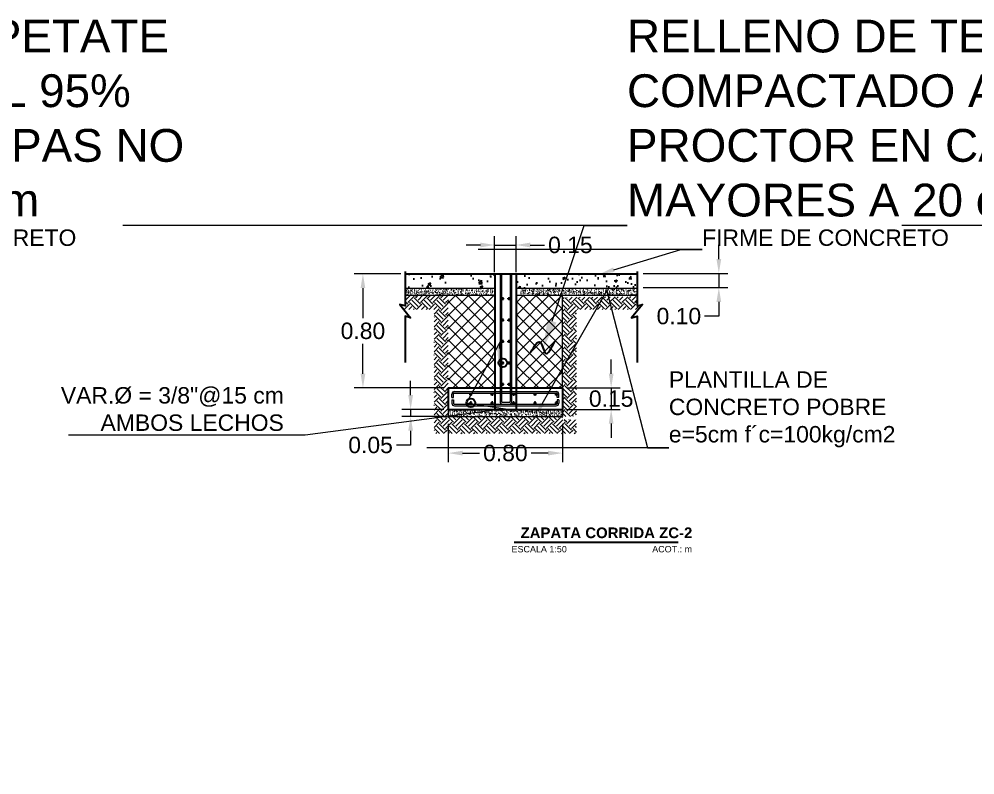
# Model space of a CAD drawing. Header units: metres. Extents: x 14 to 161, y 5 to 309.
# Drawn here: x 98.34 to 105.04, y 255.41 to 260.71 of the extents above; entities that cross this region are included whole.
import ezdxf
from ezdxf import colors
from ezdxf.entities.mleader import LeaderData, LeaderLine
from ezdxf.enums import TextEntityAlignment as Align
from ezdxf.math import Vec2, Vec3

# ---------------------------------------------------------------- set-up
doc = ezdxf.new("R2010")
doc.units = ezdxf.units.M
doc.header["$PDMODE"] = 35
doc.linetypes.add('CENTRO2', pattern=[0.9, 0.6, -0.1, 0.1, -0.1])
for name, color, linetype, lineweight in [('E-Armado', 2, 'Continuous', 18), ('E-Hatch', 1, 'Continuous', 5), ('E-LCent', 8, 'CENTRO2', 5), ('E-Plantilla', 2, 'Continuous', 20), ('E-Varilla', 3, 'Continuous', 18)]:
    doc.layers.add(name, color=color, linetype=linetype, lineweight=lineweight)
for name, color, linetype in [('E-Cotas', 2, 'Continuous'), ('E-Firme', 5, 'Continuous'), ('E-Titulo', 2, 'Continuous'), ('E-Zapata', 4, 'Continuous')]:
    doc.layers.add(name, color=color, linetype=linetype)
doc.styles.add('General', font='arial.ttf', dxfattribs={"height": 2.3})
doc.styles.add('Texto_Minimo', font='arial.ttf', dxfattribs={"height": 1.8})
doc.styles.add('Titulos', font='', dxfattribs={"height": 6})
doc.styles.get('Titulos').set_extended_font_data('Arial', bold=True)
doc.dimstyles.new('Generales', dxfattribs={"dimscale": 0, "dimtxt": 2.3, "dimasz": 2, "dimexe": 1.25, "dimexo": 0.625, "dimtad": 0, "dimtih": 1, "dimtoh": 1, "dimzin": 1, "dimdsep": 46, "dimtxsty": 'General', "dimcen": 2, "dimclrd": 2, "dimclre": 2, "dimclrt": 3, "dimadec": 0, "dimazin": 0, "dimtfac": 1, "dimtmove": 0, "dimatfit": 3, "dimfxl": 1, "dimlwd": 13, "dimlwe": 13, "dimarcsym": 0})

# ---------------------------------------------------------------- blocks, each defined once
blk = doc.blocks.new('*U521')
at = {"layer": 'E-Armado', "color": 3}
blk.add_circle((0, 0), 0.0476, dxfattribs=at)
at = {"layer": 'E-LCent', "ltscale": 0.05}
for p, q in [((-0.0952, 0), (0.0952, 0)), ((0, -0.0952), (0, 0.0952))]:
    blk.add_line(p, q, dxfattribs=at)
blk = doc.blocks.new('*D1105')
at = {"layer": 'Defpoints', "color": 0, "ltscale": 0.5, "transparency": 16777216}
for p in [(101.0456, 258.9189, 0), (100.7495, 258.1189), (101.3485, 258.1189, 0)]:
    blk.add_point(p, dxfattribs=at)
at = {"layer": 'E-Cotas', "color": 2, "linetype": 'Continuous', "lineweight": 13, "ltscale": 0.5, "transparency": 16777216}
for p, q in [((101.0143, 258.9189), (100.687, 258.9189)), ((100.7495, 258.8189), (100.7495, 258.6089)), ((100.7495, 258.2189), (100.7495, 258.4289)), ((101.3173, 258.1189), (100.687, 258.1189))]:
    blk.add_line(p, q, dxfattribs=at)
at = {"layer": 'E-Cotas', "color": 2, "ltscale": 0.5, "transparency": 16777216}
for points in [[(100.7329, 258.8189), (100.7662, 258.8189), (100.7495, 258.9189)], [(100.7329, 258.2189), (100.7662, 258.2189), (100.7495, 258.1189)]]:
    blk.add_solid(points, dxfattribs=at)
at = {"layer": 'E-Cotas', "color": 3, "ltscale": 0.5, "transparency": 16777216, "insert": (100.7495, 258.5189), "char_height": 0.115, "attachment_point": 5, "style": 'General'}
blk.add_mtext('0.80', dxfattribs=at)
blk = doc.blocks.new('*D1106')
at = {"layer": 'Defpoints', "color": 0, "ltscale": 0.5, "transparency": 16777216}
for p in [(101.3485, 257.9689, 0), (101.0842, 257.9189), (101.3485, 257.9189, 0)]:
    blk.add_point(p, dxfattribs=at)
at = {"layer": 'E-Cotas', "color": 2, "linetype": 'Continuous', "lineweight": 13, "ltscale": 0.5, "transparency": 16777216}
for p, q in [((101.0842, 258.0689), (101.0842, 258.1689)), ((101.3173, 257.9689), (101.0217, 257.9689)), ((101.0842, 257.9689), (101.0842, 257.9189)), ((101.3173, 257.9189), (101.0217, 257.9189)), ((101.0842, 257.8189), (101.0842, 257.7189)), ((101.0842, 257.7189), (100.9842, 257.7189))]:
    blk.add_line(p, q, dxfattribs=at)
at = {"layer": 'E-Cotas', "color": 2, "ltscale": 0.5, "transparency": 16777216}
for points in [[(101.0675, 258.0689), (101.1008, 258.0689), (101.0842, 257.9689)], [(101.0675, 257.8189), (101.1008, 257.8189), (101.0842, 257.9189)]]:
    blk.add_solid(points, dxfattribs=at)
at = {"layer": 'E-Cotas', "color": 3, "ltscale": 0.5, "transparency": 16777216, "insert": (100.8031, 257.7189), "char_height": 0.115, "attachment_point": 5, "style": 'General'}
blk.add_mtext('0.05', dxfattribs=at)
blk = doc.blocks.new('*D1107')
at = {"layer": 'Defpoints', "color": 0, "ltscale": 0.5, "transparency": 16777216}
for p in [(101.3485, 257.8989, 0), (102.1485, 257.8989, 0), (102.1485, 257.6625)]:
    blk.add_point(p, dxfattribs=at)
at = {"layer": 'E-Cotas', "color": 2, "linetype": 'Continuous', "lineweight": 13, "ltscale": 0.5, "transparency": 16777216}
for p, q in [((101.3485, 257.8677), (101.3485, 257.6)), ((102.1485, 257.8677), (102.1485, 257.6)), ((101.4485, 257.6625), (101.5681, 257.6625)), ((102.0485, 257.6625), (101.9289, 257.6625))]:
    blk.add_line(p, q, dxfattribs=at)
at = {"layer": 'E-Cotas', "color": 2, "ltscale": 0.5, "transparency": 16777216}
for points in [[(101.4485, 257.6791), (101.4485, 257.6458), (101.3485, 257.6625)], [(102.0485, 257.6791), (102.0485, 257.6458), (102.1485, 257.6625)]]:
    blk.add_solid(points, dxfattribs=at)
at = {"layer": 'E-Cotas', "color": 3, "ltscale": 0.5, "transparency": 16777216, "insert": (101.7485, 257.6625), "char_height": 0.115, "attachment_point": 5, "style": 'General'}
blk.add_mtext('0.80', dxfattribs=at)
blk = doc.blocks.new('*D1108')
at = {"layer": 'Defpoints', "color": 0, "ltscale": 0.5, "transparency": 16777216}
for p in [(102.6837, 258.9224, 0), (102.6837, 258.8224, 0), (103.2459, 258.8224)]:
    blk.add_point(p, dxfattribs=at)
at = {"layer": 'E-Cotas', "color": 2, "linetype": 'Continuous', "lineweight": 13, "ltscale": 0.5, "transparency": 16777216}
for p, q in [((103.2459, 259.0224), (103.2459, 259.1224)), ((102.715, 258.9224), (103.3084, 258.9224)), ((103.2459, 258.9224), (103.2459, 258.8224)), ((102.715, 258.8224), (103.3084, 258.8224)), ((103.2459, 258.7224), (103.2459, 258.6224)), ((103.2459, 258.6224), (103.1459, 258.6224))]:
    blk.add_line(p, q, dxfattribs=at)
at = {"layer": 'E-Cotas', "color": 2, "ltscale": 0.5, "transparency": 16777216}
for points in [[(103.2293, 259.0224), (103.2626, 259.0224), (103.2459, 258.9224)], [(103.2293, 258.7224), (103.2626, 258.7224), (103.2459, 258.8224)]]:
    blk.add_solid(points, dxfattribs=at)
at = {"layer": 'E-Cotas', "color": 3, "ltscale": 0.5, "transparency": 16777216, "insert": (102.9655, 258.6224), "char_height": 0.115, "attachment_point": 5, "style": 'General'}
blk.add_mtext('0.10', dxfattribs=at)
blk = doc.blocks.new('*D1109')
at = {"layer": 'Defpoints', "color": 0, "ltscale": 0.5, "transparency": 16777216}
for p in [(101.8235, 259.1214), (101.6735, 258.8989, 0), (101.8235, 258.8989, 0)]:
    blk.add_point(p, dxfattribs=at)
at = {"layer": 'E-Cotas', "color": 2, "linetype": 'Continuous', "lineweight": 13, "ltscale": 0.5, "transparency": 16777216}
for p, q in [((101.6735, 258.9301), (101.6735, 259.1839)), ((101.8235, 258.9301), (101.8235, 259.1839)), ((101.5735, 259.1214), (101.4735, 259.1214)), ((101.6735, 259.1214), (101.8235, 259.1214)), ((101.9235, 259.1214), (102.0235, 259.1214))]:
    blk.add_line(p, q, dxfattribs=at)
at = {"layer": 'E-Cotas', "color": 2, "ltscale": 0.5, "transparency": 16777216}
for points in [[(101.5735, 259.1381), (101.5735, 259.1048), (101.6735, 259.1214)], [(101.9235, 259.1381), (101.9235, 259.1048), (101.8235, 259.1214)]]:
    blk.add_solid(points, dxfattribs=at)
at = {"layer": 'E-Cotas', "color": 3, "ltscale": 0.5, "transparency": 16777216, "insert": (102.2046, 259.1214), "char_height": 0.115, "attachment_point": 5, "style": 'General'}
blk.add_mtext('0.15', dxfattribs=at)
blk = doc.blocks.new('*D1110')
at = {"layer": 'Defpoints', "color": 0, "ltscale": 0.5, "transparency": 16777216}
for p in [(102.1485, 258.1189, 0), (102.1485, 257.9689, 0), (102.4906, 257.9689)]:
    blk.add_point(p, dxfattribs=at)
at = {"layer": 'E-Cotas', "color": 2, "linetype": 'Continuous', "lineweight": 13, "ltscale": 0.5, "transparency": 16777216}
for p, q in [((102.4906, 258.2189), (102.4906, 258.3189)), ((102.1798, 258.1189), (102.5531, 258.1189)), ((102.4906, 258.1189), (102.4906, 257.9689)), ((102.1798, 257.9689), (102.5531, 257.9689)), ((102.4906, 257.8689), (102.4906, 257.7689))]:
    blk.add_line(p, q, dxfattribs=at)
at = {"layer": 'E-Cotas', "color": 2, "ltscale": 0.5, "transparency": 16777216}
for points in [[(102.474, 258.2189), (102.5073, 258.2189), (102.4906, 258.1189)], [(102.474, 257.8689), (102.5073, 257.8689), (102.4906, 257.9689)]]:
    blk.add_solid(points, dxfattribs=at)
at = {"layer": 'E-Cotas', "color": 3, "ltscale": 0.5, "transparency": 16777216, "insert": (102.4906, 258.0439), "char_height": 0.115, "attachment_point": 5, "style": 'General'}
blk.add_mtext('0.15', dxfattribs=at)
blk = doc.blocks.new('TITULO2')
blk.add_line((0.485, -0.2911), (-0.6647, -0.2911))
for tag, height, style, p in [('TÍTULO', 2.3, 'General', (-0.1143, -0.2233)), ('ESCALA', 0.045, 'Texto_Minimo', (-0.4891, -0.3378)), ('ACOTACIÓN', 0.045, 'Texto_Minimo', (0.263, -0.337))]:
    blk.add_attdef(tag, text='', height=height, dxfattribs=dict(style=style)).set_placement(p, align=Align.MIDDLE_CENTER)

msp = doc.modelspace()

# ---------------------------------------------------------------- hatches: boundary and pattern name
at = {"layer": 'E-Firme'}
h = msp.add_hatch(dxfattribs=at)
h.set_pattern_fill('AR-CONC', color=3, scale=0.000999, style=0)
h.set_pattern_definition([(50, (-984.75634, 190.45922), (0.182002484, -0.015923146), [0.01903095, -0.20934045]), (355, (-984.75634, 190.45922), (-0.035207583, 0.190865586), [0.01522476, -0.16747236]), (100.451, (-984.74117, 190.45789), (0.14679556, 0.17494157), [0.01617381, -0.17791191]), (46.1842, (-984.75634, 190.50996), (0.27080796, -0.042000286), [0.028546425, -0.314010675]), (96.6356, (-984.73377, 190.50646), (0.23716683, 0.24717813), [0.024260715, -0.266867865]), (351.184, (-984.75634, 190.50996), (0.2371672, 0.24717769), [0.02283714, -0.25120854]), (21, (-984.73096, 190.49728), (0.151463265, -0.102163253), [0.01903095, -0.20934045]), (326, (-984.73096, 190.49728), (0.061740226, 0.184003778), [0.01522476, -0.16747236]), (71.4514, (-984.71834, 190.48876), (0.213203074, 0.081840935), [0.01617381, -0.17791191]), (37.5, (-984.756336, 190.459216), (0.0030855146, 0.084470484), [0, -0.165442392, 0, -0.17000982, 0, -0.168106725]), (7.5, (-984.75634, 190.45922), (0.066752843, 0.100080394), [0, -0.096930972, 0, -0.161636202, 0, -0.064070865]), (327.5, (-984.81292, 190.459216), (0.1354550046, -0.0057230152), [0, -0.0634365, 0, -0.19792188, 0, -0.26262711]), (317.5, (-984.8383, 190.45922), (0.147981052, 0.025401065), [0, -0.08246745, 0, -0.131440428, 0, -0.18650331])])
h.paths.add_polyline_path([(101.04556, 258.91895), (101.04556, 258.81895), (101.34853, 258.81895), (101.34853, 258.91895)])
h.paths.add_polyline_path([(101.67353, 258.81895), (101.67353, 258.91895), (101.49853, 258.91895), (101.49853, 258.81895)])
h.paths.add_polyline_path([(102.67193, 258.81895), (102.67193, 258.91895), (101.82353, 258.91895), (101.82353, 258.81895)])
at = {"layer": 'E-Hatch'}
h = msp.add_hatch(dxfattribs=at)
h.set_pattern_fill('EARTH', color=256, scale=0.24975, angle=45, style=0)
h.set_pattern_definition([(45, (-277.65424, 272.669046), (7e-18, 0.088299959), [0.0624375, -0.0624375]), (45, (-277.670796, 272.6856), (7e-18, 0.088299959), [0.0624375, -0.0624375]), (45, (-277.68735, 272.70216), (7e-18, 0.088299959), [0.0624375, -0.0624375]), (135, (-277.68735, 272.713196), (-0.088299959, 1e-17), [0.0624375, -0.0624375]), (135, (-277.670796, 272.72975), (-0.088299959, 1e-17), [0.0624375, -0.0624375]), (135, (-277.65424, 272.74631), (-0.088299959, 1e-17), [0.0624375, -0.0624375])])
h.paths.add_polyline_path([(101.25081, 257.79897), (101.34855, 257.79892), (101.25004, 257.79897)])
h.paths.add_polyline_path([(101.0074, 258.70457), (101.03647, 258.6691), (101.24863, 258.6691), (101.24857, 257.79897), (102.2479, 257.79897), (102.24853, 257.91889), (101.34847, 257.91895), (101.34853, 258.769), (101.04556, 258.769), (101.04556, 258.69389)])
h.paths.add_polyline_path([(102.68101, 258.6691), (102.71009, 258.70457), (102.67193, 258.69389), (102.67193, 258.75983), (102.14853, 258.75409), (102.14853, 257.89673), (102.24853, 257.89667), (102.24853, 258.6691)])
at = {"layer": 'E-Hatch', "ltscale": 0.4}
h = msp.add_hatch(dxfattribs=at)
h.set_pattern_fill('ANSI37', color=1, scale=0.02, style=0)
h.set_pattern_definition([(45, (6.522365, 0), (-0.04490128, 0.04490128), []), (135, (6.522365, 0), (-0.04490128, -0.04490128), [])])
h.paths.add_polyline_path([(101.67353, 258.769), (101.34853, 258.769), (101.34853, 258.11887), (101.67353, 258.11887)])
h = msp.add_hatch(dxfattribs=at)
h.set_pattern_fill('ANSI37', color=1, scale=0.02, style=0)
h.set_pattern_definition([(45, (6.997365, 0), (-0.04490128, 0.04490128), []), (135, (6.997365, 0), (-0.04490128, -0.04490128), [])])
h.paths.add_polyline_path([(102.14853, 258.769), (101.82353, 258.769), (101.82353, 258.11887), (102.14853, 258.11887)])
at = {"layer": 'E-Plantilla', "ltscale": 0.4}
h = msp.add_hatch(dxfattribs=at)
h.set_pattern_fill('AR-CONC', color=256, scale=0.004995, style=0)
h.set_pattern_definition([(50, (-254.258454, 280.797002), (0.035827146, -0.0031344691), [0.00374625, -0.04120875]), (355, (-254.258454, 280.797), (-0.006930629, 0.037571997), [0.002997, -0.032967]), (100.4514, (-254.25547, 280.79674), (0.0288965436, 0.034437505), [0.0031838225, -0.0350220485]), (46.1842, (-254.258454, 280.80699), (0.0533086904, -0.008267675), [0.005619375, -0.061813125]), (96.6356, (-254.25401, 280.806303), (0.046686402, 0.048657188), [0.004775734, -0.052533064]), (351.1842, (-254.258454, 280.80699), (0.046686364, 0.048657224), [0.0044955, -0.0494505]), (21, (-254.25346, 280.804494), (0.0298155073, -0.0201108136), [0.00374625, -0.04120875]), (326, (-254.25346, 280.804494), (0.012153601, 0.0362212448), [0.002997, -0.032967]), (71.4514, (-254.250975, 280.80282), (0.0419691203, 0.0161103983), [0.0031838225, -0.0350220485]), (37.5, (-254.258454, 280.797002), (0.00060738477, 0.016628048), [0, -0.0325674, 0, -0.0334665, 0, -0.033091875]), (7.5, (-254.258454, 280.797002), (0.0131403234, 0.019700865), [0, -0.0190809, 0, -0.03181815, 0, -0.012612375]), (327.5, (-254.269593, 280.797002), (0.0266644307, -0.00112661584), [0, -0.0124875, 0, -0.038961, 0, -0.05169825]), (317.5, (-254.274588, 280.797002), (0.0291301492, 0.0050002439), [0, -0.01623375, 0, -0.0258741, 0, -0.03671325])])
h.paths.add_polyline_path([(101.49853, 258.81895), (101.49853, 258.769), (101.67353, 258.769), (101.67353, 258.81895)])
h.paths.add_polyline_path([(101.04556, 258.81895), (101.04556, 258.769), (101.49801, 258.769), (101.49801, 258.81895)])
h = msp.add_hatch(dxfattribs=at)
h.set_pattern_fill('AR-CONC', color=256, scale=0.004995, style=0)
h.set_pattern_definition([(50, (-251.92512, 280.797002), (0.035827146, -0.0031344691), [0.00374625, -0.04120875]), (355, (-251.92512, 280.797), (-0.006930629, 0.037571997), [0.002997, -0.032967]), (100.4514, (-251.922135, 280.79674), (0.0288965436, 0.034437505), [0.0031838225, -0.0350220485]), (46.1842, (-251.92512, 280.80699), (0.0533086904, -0.008267675), [0.005619375, -0.061813125]), (96.6356, (-251.92068, 280.806303), (0.046686402, 0.048657188), [0.004775734, -0.052533064]), (351.1842, (-251.92512, 280.80699), (0.046686364, 0.048657224), [0.0044955, -0.0494505]), (21, (-251.920126, 280.804494), (0.0298155073, -0.0201108136), [0.00374625, -0.04120875]), (326, (-251.920126, 280.804494), (0.012153601, 0.0362212448), [0.002997, -0.032967]), (71.4514, (-251.91764, 280.80282), (0.0419691203, 0.0161103983), [0.0031838225, -0.0350220485]), (37.5, (-251.925121, 280.797002), (0.00060738477, 0.016628048), [0, -0.0325674, 0, -0.0334665, 0, -0.033091875]), (7.5, (-251.92512, 280.797002), (0.0131403234, 0.019700865), [0, -0.0190809, 0, -0.03181815, 0, -0.012612375]), (327.5, (-251.93626, 280.797002), (0.0266644307, -0.00112661584), [0, -0.0124875, 0, -0.038961, 0, -0.05169825]), (317.5, (-251.941254, 280.797002), (0.0291301492, 0.0050002439), [0, -0.01623375, 0, -0.0258741, 0, -0.03671325])])
h.paths.add_polyline_path([(102.67193, 258.769), (102.67193, 258.81895), (101.85146, 258.81895), (101.85146, 258.769)])
at = {"layer": 'E-Plantilla'}
h = msp.add_hatch(dxfattribs=at)
h.set_pattern_fill('AR-CONC', color=2, scale=0.004995, style=0)
h.set_pattern_definition([(50, (-246.084988, 290.617443), (0.035827146, -0.0031344691), [0.00374625, -0.04120875]), (355, (-246.084988, 290.617443), (-0.006930629, 0.037571997), [0.002997, -0.032967]), (100.4514, (-246.082002, 290.61718), (0.0288965436, 0.034437505), [0.0031838225, -0.0350220485]), (46.1842, (-246.08499, 290.627433), (0.0533086904, -0.008267675), [0.005619375, -0.061813125]), (96.6356, (-246.080546, 290.626744), (0.046686402, 0.048657188), [0.004775734, -0.052533064]), (351.1842, (-246.08499, 290.62743), (0.046686364, 0.048657224), [0.0044955, -0.0494505]), (21, (-246.079993, 290.624935), (0.0298155073, -0.0201108136), [0.00374625, -0.04120875]), (326, (-246.079993, 290.624935), (0.012153601, 0.0362212448), [0.002997, -0.032967]), (71.4514, (-246.07751, 290.62326), (0.0419691203, 0.0161103983), [0.0031838225, -0.0350220485]), (37.5, (-246.084988, 290.617443), (0.00060738477, 0.016628048), [0, -0.0325674, 0, -0.0334665, 0, -0.033091875]), (7.5, (-246.084988, 290.617443), (0.0131403234, 0.019700865), [0, -0.0190809, 0, -0.03181815, 0, -0.012612375]), (327.5, (-246.096127, 290.617443), (0.0266644307, -0.00112661584), [0, -0.0124875, 0, -0.038961, 0, -0.05169825]), (317.5, (-246.101122, 290.617443), (0.0291301492, 0.0050002439), [0, -0.01623375, 0, -0.0258741, 0, -0.03671325])])
h.paths.add_polyline_path([(102.14853, 257.91892), (102.14853, 257.96887), (101.35196, 257.96887), (101.35196, 257.91892)])

# ---------------------------------------------------------------- linework, layer by layer
at = {"layer": 'E-Armado'}
for p, q in [((101.71098, 258.91895, 0), (101.71143, 258.02029, 0)), ((101.72155, 258.91895, 0), (101.722, 258.02421, 0.00003)), ((101.78183, 258.91895, 0.00001), (101.78213, 258.02421, 0.00005)), ((101.7924, 258.91895, 0.00001), (101.7927, 258.02029, 0.00001)), ((101.04556, 258.769, -0.00001), (101.67353, 258.769, -0.00001)), ((101.82353, 258.769, -0.00001), (102.67193, 258.769, -0.00001)), ((101.37351, 258.05177, -0.00001), (101.37351, 258.07621, -0.00001)), ((101.37351, 258.05177, -0.00001), (101.38409, 258.05177, 0.00001)), ((101.37351, 258.03596, -0.00001), (101.37351, 258.01153, -0.00001)), ((101.37351, 258.03596, -0.00001), (101.38409, 258.03596, 0.00001)), ((101.38409, 258.05177, 0.00001), (101.38409, 258.07823, 0.00001)), ((101.38409, 258.03596, 0.00001), (101.38409, 258.01153, 0.00001)), ((101.38909, 258.08323, 0.00001), (102.10735, 258.08323, 0.00001)), ((101.39119, 258.09389, -0.00001), (102.10525, 258.09389, -0.00001)), ((102.11235, 258.05177, 0.00001), (102.11235, 258.07823, 0.00001)), ((102.12294, 258.05177, -0.00001), (102.11235, 258.05177, 0.00001)), ((102.11235, 258.03596, 0.00001), (102.11235, 258.01153, 0.00001)), ((102.12294, 258.03596, -0.00001), (102.11235, 258.03596, 0.00001)), ((102.12294, 258.05177, -0.00001), (102.12294, 258.07621, -0.00001)), ((102.12294, 258.03596, -0.00001), (102.12294, 258.01153, -0.00001)), ((101.38909, 258.00653, 0.00001), (102.10735, 258.00653, 0.00001)), ((101.39119, 257.99384, -0.00001), (102.10525, 257.99384, -0.00001)), ((101.727, 258.01922, 0.00003), (101.77714, 258.01921, 0.00005))]:
    msp.add_line(p, q, dxfattribs=at)
for centre, radius, start, end in [((101.39119, 258.07621, -0.00001), 0.01768, 90, 180), ((101.38909, 258.07823, 0.00001), 0.005, 90, 180), ((102.10525, 258.07621, -0.00001), 0.01768, 0, 90), ((102.10735, 258.07823, 0.00001), 0.005, 0, 90), ((101.39119, 258.01153, -0.00001), 0.01768, 180, 270), ((101.38909, 258.01153, 0.00001), 0.005, 180, 270), ((101.72828, 258.02306, 0), 0.01708, 189.337561, 255.443865), ((101.727, 258.02421, 0.00003), 0.005, 180, 270), ((101.77714, 258.02421, 0.00005), 0.005, 270, 0), ((101.77585, 258.02306, 0.00001), 0.01708, 284.556135, 350.662439), ((102.10525, 258.01153, -0.00001), 0.01768, 270, 0), ((102.10735, 258.01153, 0.00001), 0.005, 270, 0)]:
    msp.add_arc(centre, radius, start, end, dxfattribs=at)
at = {"layer": 'E-Cotas', "elevation": -0.00001}
for points in [[(101.04556, 258.93536), (101.04556, 258.69389), (101.0074, 258.70457), (101.08371, 258.61147), (101.04556, 258.62312), (101.04556, 258.2967)], [(102.67193, 258.93536), (102.67193, 258.69389), (102.71009, 258.70457), (102.63378, 258.61147), (102.67193, 258.62312), (102.67193, 258.2967)]]:
    msp.add_lwpolyline(points, dxfattribs=at)
at = {"layer": 'E-Cotas', "color": 2, "ltscale": 0.5}
for centre in [(101.73069, 258.2952, 0.00003), (101.50586, 258.0152, 0.00003)]:
    msp.add_circle(centre, 0.03078, dxfattribs=at)
at = {"layer": 'E-Cotas', "color": 4}
msp.add_spline([(101.92785, 258.37052, -0.00001), (101.99128, 258.44121, -0.00001), (102.03024, 258.36345, -0.00001), (102.09453, 258.44441, -0.00001)], degree=3, dxfattribs=at)
at = {"layer": 'E-Firme'}
msp.add_line((101.04556, 258.91895, -0.00001), (102.67193, 258.91895, -0.00001), dxfattribs=at)
at = {"layer": 'E-Hatch', "color": 1, "ltscale": 0.5}
msp.add_line((102.14853, 258.09887, -0.00001), (102.14853, 258.769, -0.00001), dxfattribs=at)
at = {"layer": 'E-Plantilla'}
for p, q in [((101.04556, 258.81895, -0.00001), (101.67353, 258.81895, -0.00001)), ((101.82353, 258.81895, -0.00001), (102.67193, 258.81895, -0.00001)), ((102.05126, 258.81895, -0.00001), (102.67193, 258.81895, -0.00001))]:
    msp.add_line(p, q, dxfattribs=at)
at = {"layer": 'E-Plantilla', "color": 2}
for p, q in [((101.34853, 257.96887, -0.00001), (101.34853, 257.91892, -0.00001)), ((102.14853, 257.96887, -0.00001), (102.14853, 257.91892, -0.00001)), ((101.34853, 257.91892, -0.00001), (102.14853, 257.91892, -0.00001))]:
    msp.add_line(p, q, dxfattribs=at)
at = {"layer": 'E-Zapata', "color": 3}
for p, q in [((101.67353, 258.91895, -0.00001), (101.67353, 257.96887, -0.00001)), ((101.82353, 258.91895, -0.00001), (101.82353, 257.96887, -0.00001)), ((101.34853, 258.11887, -0.00001), (102.14853, 258.11887, -0.00001)), ((101.34853, 258.11887, -0.00001), (101.34853, 257.96887, -0.00001)), ((102.14853, 258.11887, -0.00001), (102.14853, 257.96887, -0.00001)), ((101.34853, 257.96887, -0.00001), (102.14853, 257.96887, -0.00001))]:
    msp.add_line(p, q, dxfattribs=at)

# ---------------------------------------------------------------- block references
at = {"layer": 'E-Titulo'}
ref = msp.add_blockref('TITULO2', (102.47493, 257.32687), dxfattribs=at)
ref.add_attrib('TÍTULO', 'ZAPATA CORRIDA ZC-2', dxfattribs={"layer": '0', "height": 0.075, "style": 'Titulos'}).set_placement((102.45752, 257.10359), align=Align.MIDDLE_CENTER)
ref.add_attrib('ESCALA', 'ESCALA 1:50', dxfattribs={"layer": '0', "height": 0.045, "style": 'Texto_Minimo'}).set_placement((101.98583, 256.98906), align=Align.MIDDLE_CENTER)
ref.add_attrib('ACOTACIÓN', 'ACOT.: m', dxfattribs={"layer": '0', "height": 0.045, "style": 'Texto_Minimo'}).set_placement((102.9183, 256.98906), align=Align.MIDDLE_CENTER)
at = {"layer": 'E-Varilla', "xscale": -0.111, "yscale": 0.111, "zscale": 0.111, "rotation": 180}
for p in [(101.73069, 258.7452, 0.00003), (101.77269, 258.7452, 0.00003), (101.73069, 258.5952, 0.00003), (101.77269, 258.5952, 0.00003), (101.73069, 258.4452, 0.00003), (101.77269, 258.4452, 0.00003), (101.73069, 258.2952, 0.00003), (101.77269, 258.2952, 0.00003), (101.73069, 258.1452, 0.00003), (101.77269, 258.1452, 0.00003), (101.50586, 258.07432, 0.00003), (101.65586, 258.07432, 0.00003), (101.80586, 258.07432, 0.00003), (101.95586, 258.07432, 0.00003), (102.10586, 258.07432, 0.00003), (101.50586, 258.0152, 0.00003), (101.65586, 258.0152, 0.00003), (101.80586, 258.0152, 0.00003), (101.95586, 258.0152, 0.00003), (102.10586, 258.0152, 0.00003)]:
    msp.add_blockref('*U521', p, dxfattribs=at)

# ---------------------------------------------------------------- dimensions: what is measured, and where the dimension line sits
at = {"layer": 'E-Cotas', "color": 30, "ltscale": 0.5, "true_color": 0xf26722}
for base, p1, p2, picture, middle in [((101.82353, 259.12145, 0), (101.67353, 258.89887, -0.00001), (101.82353, 258.89887, -0.00001), '*D1109', (102.20457, 259.12145, 0)), ((102.14853, 257.66248), (101.34853, 257.89892, -0.00001), (102.14853, 257.89892, -0.00001), '*D1107', (101.74853, 257.66248))]:
    dim = msp.add_linear_dim(base=base, p1=p1, p2=p2, dimstyle='Generales', dxfattribs=at)
    dim.commit()
    dim.dimension.update_dxf_attribs({"geometry": picture, "text_midpoint": middle})
for base, p1, p2, picture, middle in [((103.24593, 258.82235, -0.00001), (102.6837, 258.92235, -0.00002), (102.6837, 258.82235, -0.00002), '*D1108', (102.96551, 258.62235, -0.00001)), ((100.74953, 258.11887), (101.04556, 258.91895, -0.00001), (101.34853, 258.11887, -0.00001), '*D1105', (100.74953, 258.51891)), ((101.08415, 257.91892), (101.34853, 257.96887, -0.00001), (101.34853, 257.91892, -0.00001), '*D1106', (100.80311, 257.71892))]:
    dim = msp.add_linear_dim(base=base, p1=p1, p2=p2, angle=90, dimstyle='Generales', dxfattribs=at)
    dim.commit()
    dim.dimension.update_dxf_attribs({"geometry": picture, "text_midpoint": middle})
dim = msp.add_linear_dim(base=(102.49063, 257.96887), p1=(102.14853, 258.11887, -0.00001), p2=(102.14853, 257.96887, -0.00001), angle=90, dimstyle='Generales', dxfattribs=at)
dim.commit()
dim.dimension.update_dxf_attribs({"geometry": '*D1110', "text_midpoint": (102.49063, 258.04387), "dimtype": 160})

# ---------------------------------------------------------------- leaders
ml = msp.add_multileader_mtext('Standard', dxfattribs=at)
ml.set_content('RELLENO DE TEPETATE\\PCOMPACTADO AL 95%\\PPROCTOR EN CAPAS NO\\PMAYORES A 20 cm', color=3, style='General')
ml.set_leader_properties(color=2, linetype='Continuous', lineweight=15)
ml.build(insert=Vec2(0, 0))
ml.multileader.update_dxf_attribs({"text_left_attachment_type": 5, "text_right_attachment_type": 5, "dogleg_length": 3, "arrow_head_size": 0.2, "scale": 0.1})
ctx = ml.context
ctx.base_point, ctx.scale, ctx.char_height, ctx.arrow_head_size, ctx.landing_gap_size, ctx.plane_origin = Vec3(95.60442, 259.25929, -0.00001), 0.1, 0.23, 0.2, 0, Vec3(95.01543, 258.39807, -0.00001)
ctx.left_attachment, ctx.right_attachment = 5, 5
notes = []
notes.append((ctx, [(0, (1, 1, 0), (95.30442, 259.25929, -0.00001), (1, 0), 0.3, [(0, [(95.01543, 258.39807, -0.00001)], 0, [])])]))
ctx.mtext.insert, ctx.mtext.flow_direction = Vec3(95.60442, 260.70161, -0.00001), 5
ml = msp.add_multileader_mtext('Standard', dxfattribs=at)
ml.set_content('RELLENO DE TEPETATE\\PCOMPACTADO AL 95%\\PPROCTOR EN CAPAS NO\\PMAYORES A 20 cm', color=3, style='General')
ml.set_leader_properties(color=2, linetype='Continuous', lineweight=15)
ml.build(insert=Vec2(0, 0))
ml.multileader.update_dxf_attribs({"text_left_attachment_type": 5, "text_right_attachment_type": 5, "dogleg_length": 3, "arrow_head_size": 0.2, "scale": 0.1})
ctx = ml.context
ctx.base_point, ctx.scale, ctx.char_height, ctx.arrow_head_size, ctx.landing_gap_size, ctx.plane_origin = Vec3(102.60179, 259.25929, -0.00001), 0.1, 0.23, 0.2, 0, Vec3(102.0128, 258.39807, -0.00001)
ctx.left_attachment, ctx.right_attachment = 5, 5
notes.append((ctx, [(0, (1, 1, 0), (102.30179, 259.25929, -0.00001), (1, 0), 0.3, [(0, [(102.0128, 258.39807, -0.00001)], 0, [])])]))
ctx.mtext.insert, ctx.mtext.flow_direction = Vec3(102.60179, 260.70161, -0.00001), 5
ml = msp.add_multileader_mtext('Standard', dxfattribs=at)
ml.set_content('RELLENO DE TEPETATE\\PCOMPACTADO AL 95%\\PPROCTOR EN CAPAS NO\\PMAYORES A 20 cm', color=3, style='General')
ml.set_leader_properties(color=2, linetype='Continuous', lineweight=15)
ml.build(insert=Vec2(0, 0))
ml.multileader.update_dxf_attribs({"text_left_attachment_type": 5, "text_right_attachment_type": 5, "dogleg_length": 3, "arrow_head_size": 0.2, "scale": 0.1})
ctx = ml.context
ctx.base_point, ctx.scale, ctx.char_height, ctx.arrow_head_size, ctx.landing_gap_size, ctx.plane_origin = Vec3(108.06586, 259.25929, -0.00001), 0.1, 0.23, 0.2, 0, Vec3(107.47688, 258.39807, -0.00001)
ctx.left_attachment, ctx.right_attachment = 5, 5
notes.append((ctx, [(0, (1, 1, 0), (107.76586, 259.25929, -0.00001), (1, 0), 0.3, [(0, [(107.81645, 258.39807, -0.00001)], 0, [])])]))
ctx.mtext.insert, ctx.mtext.flow_direction = Vec3(108.06586, 260.70161, -0.00001), 5
ml = msp.add_multileader_mtext('Standard', dxfattribs=at)
ml.set_content('FIRME DE CONCRETO', color=3, style='General')
ml.set_leader_properties(color=2, linetype='Continuous', lineweight=15)
ml.build(insert=Vec2(0, 0))
ml.multileader.update_dxf_attribs({"text_left_attachment_type": 5, "text_right_attachment_type": 5, "dogleg_length": 3, "arrow_head_size": 0.1, "scale": 0.05})
ctx = ml.context
ctx.base_point, ctx.scale, ctx.char_height, ctx.arrow_head_size, ctx.landing_gap_size, ctx.plane_origin = Vec3(97.00809, 259.09037, -0.00001), 0.05, 0.115, 0.1, 0, Vec3(96.15936, 258.89887, -0.00001)
ctx.left_attachment, ctx.right_attachment = 5, 5
notes.append((ctx, [(0, (1, 1, 0), (96.85809, 259.09037, -0.00001), (1, 0), 0.15, [(0, [(96.15936, 258.89887, -0.00001)], 0, [])])]))
ctx.mtext.insert, ctx.mtext.flow_direction = Vec3(97.00809, 259.23041, -0.00001), 5
ml = msp.add_multileader_mtext('Standard', dxfattribs=at)
ml.set_content('FIRME DE CONCRETO', color=3, style='General')
ml.set_leader_properties(color=2, linetype='Continuous', lineweight=15)
ml.build(insert=Vec2(0, 0))
ml.multileader.update_dxf_attribs({"text_left_attachment_type": 5, "text_right_attachment_type": 5, "dogleg_length": 3, "arrow_head_size": 0.1, "scale": 0.05})
ctx = ml.context
ctx.base_point, ctx.scale, ctx.char_height, ctx.arrow_head_size, ctx.landing_gap_size, ctx.plane_origin = Vec3(103.12845, 259.09037, -0.00001), 0.05, 0.115, 0.1, 0, Vec3(103.15673, 258.89887, -0.00001)
ctx.left_attachment, ctx.right_attachment = 5, 5
notes.append((ctx, [(0, (1, 1, 0), (102.97845, 259.09037, -0.00001), (1, 0), 0.15, [(0, [(102.41365, 258.91895, -0.00001)], 0, [])])]))
ctx.mtext.insert, ctx.mtext.flow_direction = Vec3(103.12845, 259.23041, -0.00001), 5
ml = msp.add_multileader_mtext('Standard', dxfattribs=at)
ml.set_content('PLANTILLA DE \\PCONCRETO POBRE\\Pe=5cm f´c=100kg/cm2 ', color=3, style='General')
ml.set_leader_properties(color=2, linetype='Continuous', lineweight=15)
ml.build(insert=Vec2(0, 0))
ml.multileader.update_dxf_attribs({"text_left_attachment_type": 5, "text_right_attachment_type": 5, "dogleg_length": 3, "arrow_head_size": 0.1, "scale": 0.05})
ctx = ml.context
ctx.base_point, ctx.scale, ctx.char_height, ctx.arrow_head_size, ctx.landing_gap_size, ctx.plane_origin = Vec3(102.89527, 257.6995), 0.05, 0.115, 0.1, 0, Vec3(101.53427, 257.92259)
ctx.left_attachment, ctx.right_attachment = 5, 5
notes.append((ctx, [(1, (1, 1, 0), (102.74527, 257.6995), (1, 0), 0.15, [(1, [(101.95711, 257.92144), (102.46137, 258.80017)], 0, [])])]))
ctx.mtext.insert, ctx.mtext.flow_direction = Vec3(102.89527, 258.23564), 5
ml = msp.add_multileader_mtext('Standard', dxfattribs=at)
ml.set_content('VAR.%%C = 3/8"@15 cm\\PAMBOS LECHOS', color=3, style='General')
ml.set_leader_properties(color=2, linetype='Continuous', lineweight=15)
ml.build(insert=Vec2(0, 0))
ml.multileader.update_dxf_attribs({"text_left_attachment_type": 5, "text_right_attachment_type": 5, "dogleg_length": 3, "arrow_head_size": 0.1, "scale": 0.05})
ctx = ml.context
ctx.base_point, ctx.scale, ctx.char_height, ctx.arrow_head_size, ctx.landing_gap_size, ctx.plane_origin = Vec3(98.64167, 257.78903, 0.00003), 0.05, 0.115, 0.1, 0, Vec3(101.40569, 258.2952, 0.00003)
ctx.left_attachment, ctx.right_attachment, ctx.text_align_type = 5, 5, 2
notes.append((ctx, [(0, (1, 1, 0), (100.34456, 257.78903, 0.00003), (-1, 0), 0.15, [(3, [(101.69991, 258.2952, 0.00003), (101.71121, 258.44324, 0.00003), (101.47509, 258.01538, 0.00003), (101.74822, 257.97384, 0.00003)], 0, [])])]))
ctx.mtext.insert, ctx.mtext.alignment, ctx.mtext.flow_direction = Vec3(100.19456, 258.12497, 0.00003), 3, 5
for ctx, leaders in notes:
    for number, flags, end, landing, length, lines in leaders:
        leader = LeaderData()
        leader.index, (leader.has_last_leader_line, leader.has_dogleg_vector, leader.attachment_direction) = number, flags
        leader.last_leader_point, leader.dogleg_vector, leader.dogleg_length = Vec3(end), Vec3(landing), length
        for number, points, colour, breaks in lines:
            line = LeaderLine()
            line.index, line.vertices, line.color, line.breaks = number, Vec3.list(points), colors.encode_raw_color(colour), breaks
            leader.lines.append(line)
        ctx.leaders.append(leader)

doc.saveas('drawing.dxf')
